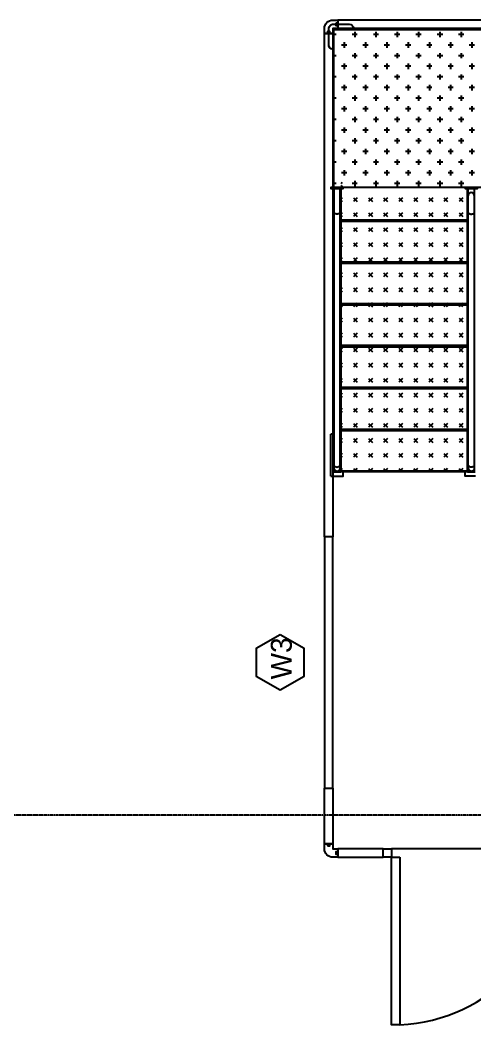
# Model space of a CAD drawing. Header units: millimetres. Extents: x -62354 to 129108, y -71259 to 35407.
# Drawn here: x 10301 to 13012, y -9047 to -3052 of the extents above; entities that cross this region are included whole.
import ezdxf

# ---------------------------------------------------------------- set-up
doc = ezdxf.new("R2010")
doc.units = ezdxf.units.MM
doc.header["$MEASUREMENT"] = 0
doc.linetypes.add('1st FL Layout xrf$0$CENTER2', pattern=[1.125, 0.75, -0.125, 0.125, -0.125])
for name, color, linetype in [('1st FL Layout xrf$0$CR-Doors', 1, 'Continuous'), ('1st FL Layout xrf$0$CR-Mirror  Window', 11, 'Continuous'), ('1st FL Layout xrf$0$CR-Sandwich Panel', 3, 'Continuous')]:
    doc.layers.add(name, color=color, linetype=linetype)
doc.layers.add('1st FL Layout xrf$0$CR-Machine', color=7, linetype='Continuous', transparency=0.5)
doc.layers.add('1st FL Layout xrf$0$G-Grid Line', color=253, linetype='1st FL Layout xrf$0$CENTER2', transparency=0.5)
doc.styles.add('1st FL Layout xrf$0$TEXT', font='cordia2.shx')

# ---------------------------------------------------------------- blocks, each defined once
blk = doc.blocks.new('1st FL Layout xrf$0$M6')
for p, q in [((-9198.0077, 1894.6927), (-9203.5077, 1894.6927)), ((-9203.5077, 1894.6927), (-9203.5077, 1893.7431)), ((-9203.5028, 1894.689), (-9203.5077, 1894.689)), ((-9203.504, 1894.6878), (-9203.504, 1894.6927)), ((-9203.5015, 1894.6878), (-9203.504, 1894.6878)), ((-9203.5015, 1893.7382), (-9203.5015, 1892.0465)), ((-9203.4583, 1892.0465), (-9203.4583, 1893.7382))]:
    blk.add_line(p, q)
blk.add_lwpolyline([(-9203.5077, 1894.568, -0.403975), (-9203.5324, 1894.5976), (-9203.5324, 1894.689, -0.414214), (-9203.504, 1894.7187), (-9203.4114, 1894.7187, -0.323354), (-9203.383, 1894.6927)], format="xyb")
for points in [[(-9203.504, 1894.689), (-9203.5065, 1894.6915), (-9203.5077, 1894.6927)], [(-9203.5065, 1894.6927), (-9203.5065, 1894.6915)], [(-9203.5052, 1894.6903), (-9198.0114, 1894.6903)], [(-9203.5052, 1893.7431), (-9203.5052, 1894.689)], [(-9203.504, 1894.6903), (-9203.5028, 1894.689), (-9203.5028, 1894.6878)], [(-9203.504, 1894.689), (-9203.5015, 1894.6866)], [(-9203.5015, 1894.6866), (-9203.5028, 1894.6878)], [(-9203.5015, 1893.7431), (-9203.5015, 1894.6878)], [(-9203.5015, 1894.6866), (-9198.0139, 1894.6866)], [(-9201.5925, 1893.7431), (-9203.5201, 1893.7431), (-9203.5201, 1893.7382), (-9203.446, 1893.7382), (-9203.446, 1893.7431)], [(-9203.5077, 1893.7382), (-9203.5077, 1892.0502), (-9203.5065, 1892.0489), (-9203.5052, 1892.0477), (-9203.504, 1892.0477), (-9203.5028, 1892.0465), (-9203.4633, 1892.0465)], [(-9203.4645, 1892.0465), (-9203.4645, 1893.7382)], [(-9202.7075, 1893.7382), (-9202.7075, 1892.0465), (-9203.4583, 1892.0465)], [(-9202.7199, 1893.7431), (-9202.7199, 1893.7382), (-9202.6458, 1893.7382), (-9202.6458, 1893.7431)], [(-9202.7014, 1892.0465), (-9202.7014, 1893.7382)], [(-9202.6643, 1892.0712), (-9202.6643, 1893.7382)], [(-9203.4645, 1893.595), (-9203.4657, 1893.5925), (-9203.467, 1893.5913), (-9203.4682, 1893.59), (-9203.4694, 1893.5888), (-9203.4719, 1893.5875), (-9203.4744, 1893.5863), (-9203.4768, 1893.5863), (-9203.4793, 1893.5851), (-9203.4867, 1893.5851), (-9203.4892, 1893.5863), (-9203.4917, 1893.5863), (-9203.4941, 1893.5875), (-9203.4954, 1893.5888), (-9203.4978, 1893.59), (-9203.5003, 1893.5925), (-9203.5015, 1893.595)], [(-9202.7014, 1893.595), (-9202.7001, 1893.5925), (-9202.6976, 1893.59), (-9202.6952, 1893.5888), (-9202.6939, 1893.5875), (-9202.6915, 1893.5863), (-9202.689, 1893.5863), (-9202.6865, 1893.5851), (-9202.6791, 1893.5851), (-9202.6767, 1893.5863), (-9202.6742, 1893.5863), (-9202.6717, 1893.5875), (-9202.6692, 1893.5888), (-9202.6655, 1893.5925), (-9202.6643, 1893.595)], [(-9203.4583, 1893.5505), (-9202.7075, 1893.5505)], [(-9203.4583, 1893.5443), (-9202.7075, 1893.5443)], [(-9203.4583, 1893.5419), (-9202.7075, 1893.5419)], [(-9203.4583, 1893.3011), (-9202.7075, 1893.3011)], [(-9203.4583, 1893.2949), (-9202.7075, 1893.2949)], [(-9203.4583, 1893.2924), (-9202.7075, 1893.2924)], [(-9203.4583, 1893.0516), (-9202.7075, 1893.0516)], [(-9203.4583, 1893.0454), (-9202.7075, 1893.0454)], [(-9203.4583, 1893.043), (-9202.7075, 1893.043)], [(-9203.4583, 1892.8022), (-9202.7075, 1892.8022)], [(-9203.4583, 1892.796), (-9202.7075, 1892.796)], [(-9203.4583, 1892.7935), (-9202.7075, 1892.7935)], [(-9203.4583, 1892.5515), (-9202.7075, 1892.5515)], [(-9203.4583, 1892.5466), (-9202.7075, 1892.5466)], [(-9203.4583, 1892.5441), (-9202.7075, 1892.5441)], [(-9203.5201, 1892.0218), (-9203.5201, 1892.2724)], [(-9203.5077, 1892.2724), (-9203.5201, 1892.2724)], [(-9203.4583, 1892.3021), (-9202.7075, 1892.3021)], [(-9203.4583, 1892.2959), (-9202.7075, 1892.2959)], [(-9203.4583, 1892.2934), (-9202.7075, 1892.2934)], [(-9202.6643, 1892.0649), (-9202.6643, 1892.0876)], [(-9203.5201, 1892.0218), (-9203.446, 1892.0218), (-9203.446, 1892.0465)], [(-9203.4633, 1892.0465), (-9203.462, 1892.0477), (-9203.4608, 1892.0477), (-9203.4595, 1892.0489), (-9203.4583, 1892.0489)], [(-9203.4583, 1892.0526), (-9202.7075, 1892.0526)], [(-9202.6569, 1892.0218), (-9202.7199, 1892.0218), (-9202.7199, 1892.0465)], [(-9202.7013, 1892.0465), (-9202.6643, 1892.0465)], [(-9202.6643, 1892.0465), (-9202.6643, 1892.065)]]:
    blk.add_lwpolyline(points)
at = {"color": 253}
for points in [[(-9203.4879, 1894.6569), (-9203.5015, 1894.6569)], [(-9203.362, 1894.6569), (-9203.3929, 1894.6569)], [(-9203.3768, 1894.673), (-9203.3768, 1894.6409)], [(-9203.2348, 1894.6569), (-9203.2657, 1894.6569)], [(-9203.2509, 1894.673), (-9203.2509, 1894.6409)], [(-9203.1076, 1894.6569), (-9203.1397, 1894.6569)], [(-9203.1237, 1894.673), (-9203.1237, 1894.6409)], [(-9202.9804, 1894.6569), (-9203.0125, 1894.6569)], [(-9202.9965, 1894.673), (-9202.9965, 1894.6409)], [(-9202.8532, 1894.6569), (-9202.8853, 1894.6569)], [(-9202.8693, 1894.673), (-9202.8693, 1894.6409)], [(-9202.7261, 1894.6569), (-9202.7582, 1894.6569)], [(-9202.7421, 1894.673), (-9202.7421, 1894.6409)], [(-9203.425, 1894.5939), (-9203.4571, 1894.5939)], [(-9203.441, 1894.61), (-9203.441, 1894.5779)], [(-9203.2978, 1894.5939), (-9203.3299, 1894.5939)], [(-9203.3138, 1894.61), (-9203.3138, 1894.5779)], [(-9203.1706, 1894.5939), (-9203.2027, 1894.5939)], [(-9203.1866, 1894.61), (-9203.1866, 1894.5779)], [(-9203.0434, 1894.5939), (-9203.0755, 1894.5939)], [(-9203.0595, 1894.61), (-9203.0595, 1894.5779)], [(-9202.9175, 1894.5939), (-9202.9483, 1894.5939)], [(-9202.9323, 1894.61), (-9202.9323, 1894.5779)], [(-9202.7903, 1894.5939), (-9202.8211, 1894.5939)], [(-9202.8063, 1894.61), (-9202.8063, 1894.5779)], [(-9202.6631, 1894.5939), (-9202.6952, 1894.5939)], [(-9202.6791, 1894.61), (-9202.6791, 1894.5779)], [(-9203.4879, 1894.5297), (-9203.5015, 1894.5297)], [(-9203.362, 1894.5297), (-9203.3929, 1894.5297)], [(-9203.3768, 1894.5458), (-9203.3768, 1894.5149)], [(-9203.2348, 1894.5297), (-9203.2657, 1894.5297)], [(-9203.2509, 1894.5458), (-9203.2509, 1894.5149)], [(-9203.1076, 1894.5297), (-9203.1397, 1894.5297)], [(-9203.1237, 1894.5458), (-9203.1237, 1894.5149)], [(-9202.9804, 1894.5297), (-9203.0125, 1894.5297)], [(-9202.9965, 1894.5458), (-9202.9965, 1894.5149)], [(-9202.8532, 1894.5297), (-9202.8853, 1894.5297)], [(-9202.8693, 1894.5458), (-9202.8693, 1894.5149)], [(-9202.7261, 1894.5297), (-9202.7582, 1894.5297)], [(-9202.7421, 1894.5458), (-9202.7421, 1894.5149)], [(-9203.425, 1894.4668), (-9203.4571, 1894.4668)], [(-9203.441, 1894.4828), (-9203.441, 1894.4507)], [(-9203.2978, 1894.4668), (-9203.3299, 1894.4668)], [(-9203.3138, 1894.4828), (-9203.3138, 1894.4507)], [(-9203.1706, 1894.4668), (-9203.2027, 1894.4668)], [(-9203.1866, 1894.4828), (-9203.1866, 1894.4507)], [(-9203.0434, 1894.4668), (-9203.0755, 1894.4668)], [(-9203.0595, 1894.4828), (-9203.0595, 1894.4507)], [(-9202.9175, 1894.4668), (-9202.9483, 1894.4668)], [(-9202.9323, 1894.4828), (-9202.9323, 1894.4507)], [(-9202.7903, 1894.4668), (-9202.8211, 1894.4668)], [(-9202.8063, 1894.4828), (-9202.8063, 1894.4507)], [(-9202.6631, 1894.4668), (-9202.6952, 1894.4668)], [(-9202.6791, 1894.4828), (-9202.6791, 1894.4507)], [(-9203.3768, 1894.4186), (-9203.3768, 1894.3877)], [(-9203.2509, 1894.4186), (-9203.2509, 1894.3877)], [(-9203.1237, 1894.4186), (-9203.1237, 1894.3877)], [(-9202.9965, 1894.4186), (-9202.9965, 1894.3877)], [(-9202.8693, 1894.4186), (-9202.8693, 1894.3877)], [(-9202.7421, 1894.4186), (-9202.7421, 1894.3877)], [(-9203.4879, 1894.4038), (-9203.5015, 1894.4038)], [(-9203.441, 1894.3556), (-9203.441, 1894.3235)], [(-9203.362, 1894.4038), (-9203.3929, 1894.4038)], [(-9203.3138, 1894.3556), (-9203.3138, 1894.3235)], [(-9203.2348, 1894.4038), (-9203.2657, 1894.4038)], [(-9203.1866, 1894.3556), (-9203.1866, 1894.3235)], [(-9203.1076, 1894.4038), (-9203.1397, 1894.4038)], [(-9203.0595, 1894.3556), (-9203.0595, 1894.3235)], [(-9202.9804, 1894.4038), (-9203.0125, 1894.4038)], [(-9202.9323, 1894.3556), (-9202.9323, 1894.3235)], [(-9202.8532, 1894.4038), (-9202.8853, 1894.4038)], [(-9202.8063, 1894.3556), (-9202.8063, 1894.3235)], [(-9202.7261, 1894.4038), (-9202.7582, 1894.4038)], [(-9202.6791, 1894.3556), (-9202.6791, 1894.3235)], [(-9203.425, 1894.3396), (-9203.4571, 1894.3396)], [(-9203.3768, 1894.2926), (-9203.3768, 1894.2605)], [(-9203.2978, 1894.3396), (-9203.3299, 1894.3396)], [(-9203.2509, 1894.2926), (-9203.2509, 1894.2605)], [(-9203.1706, 1894.3396), (-9203.2027, 1894.3396)], [(-9203.1237, 1894.2926), (-9203.1237, 1894.2605)], [(-9203.0434, 1894.3396), (-9203.0755, 1894.3396)], [(-9202.9965, 1894.2926), (-9202.9965, 1894.2605)], [(-9202.9175, 1894.3396), (-9202.9483, 1894.3396)], [(-9202.8693, 1894.2926), (-9202.8693, 1894.2605)], [(-9202.7903, 1894.3396), (-9202.8211, 1894.3396)], [(-9202.7421, 1894.2926), (-9202.7421, 1894.2605)], [(-9202.6631, 1894.3396), (-9202.6952, 1894.3396)], [(-9203.4879, 1894.2766), (-9203.5015, 1894.2766)], [(-9203.441, 1894.2284), (-9203.441, 1894.1963)], [(-9203.362, 1894.2766), (-9203.3929, 1894.2766)], [(-9203.3138, 1894.2284), (-9203.3138, 1894.1963)], [(-9203.2348, 1894.2766), (-9203.2657, 1894.2766)], [(-9203.1866, 1894.2284), (-9203.1866, 1894.1963)], [(-9203.1076, 1894.2766), (-9203.1397, 1894.2766)], [(-9203.0595, 1894.2284), (-9203.0595, 1894.1963)], [(-9202.9804, 1894.2766), (-9203.0125, 1894.2766)], [(-9202.9323, 1894.2284), (-9202.9323, 1894.1963)], [(-9202.8532, 1894.2766), (-9202.8853, 1894.2766)], [(-9202.8063, 1894.2284), (-9202.8063, 1894.1963)], [(-9202.7261, 1894.2766), (-9202.7582, 1894.2766)], [(-9202.6791, 1894.2284), (-9202.6791, 1894.1963)], [(-9203.425, 1894.2124), (-9203.4571, 1894.2124)], [(-9203.2978, 1894.2124), (-9203.3299, 1894.2124)], [(-9203.1706, 1894.2124), (-9203.2027, 1894.2124)], [(-9203.0434, 1894.2124), (-9203.0755, 1894.2124)], [(-9202.9175, 1894.2124), (-9202.9483, 1894.2124)], [(-9202.7903, 1894.2124), (-9202.8211, 1894.2124)], [(-9202.6631, 1894.2124), (-9202.6952, 1894.2124)], [(-9203.4879, 1894.1494), (-9203.5015, 1894.1494)], [(-9203.362, 1894.1494), (-9203.3929, 1894.1494)], [(-9203.3768, 1894.1655), (-9203.3768, 1894.1333)], [(-9203.2348, 1894.1494), (-9203.2657, 1894.1494)], [(-9203.2509, 1894.1655), (-9203.2509, 1894.1333)], [(-9203.1076, 1894.1494), (-9203.1397, 1894.1494)], [(-9203.1237, 1894.1655), (-9203.1237, 1894.1333)], [(-9202.9804, 1894.1494), (-9203.0125, 1894.1494)], [(-9202.9965, 1894.1655), (-9202.9965, 1894.1333)], [(-9202.8532, 1894.1494), (-9202.8853, 1894.1494)], [(-9202.8693, 1894.1655), (-9202.8693, 1894.1333)], [(-9202.7261, 1894.1494), (-9202.7582, 1894.1494)], [(-9202.7421, 1894.1655), (-9202.7421, 1894.1333)], [(-9203.425, 1894.0852), (-9203.4571, 1894.0852)], [(-9203.441, 1894.1012), (-9203.441, 1894.0704)], [(-9203.2978, 1894.0852), (-9203.3299, 1894.0852)], [(-9203.3138, 1894.1012), (-9203.3138, 1894.0704)], [(-9203.1706, 1894.0852), (-9203.2027, 1894.0852)], [(-9203.1866, 1894.1012), (-9203.1866, 1894.0704)], [(-9203.0434, 1894.0852), (-9203.0755, 1894.0852)], [(-9203.0595, 1894.1012), (-9203.0595, 1894.0704)], [(-9202.9175, 1894.0852), (-9202.9483, 1894.0852)], [(-9202.9323, 1894.1012), (-9202.9323, 1894.0704)], [(-9202.7903, 1894.0852), (-9202.8211, 1894.0852)], [(-9202.8063, 1894.1012), (-9202.8063, 1894.0704)], [(-9202.6631, 1894.0852), (-9202.6952, 1894.0852)], [(-9202.6791, 1894.1012), (-9202.6791, 1894.0704)], [(-9203.4879, 1894.0222), (-9203.5015, 1894.0222)], [(-9203.362, 1894.0222), (-9203.3929, 1894.0222)], [(-9203.3768, 1894.0383), (-9203.3768, 1894.0062)], [(-9203.2348, 1894.0222), (-9203.2657, 1894.0222)], [(-9203.2509, 1894.0383), (-9203.2509, 1894.0062)], [(-9203.1076, 1894.0222), (-9203.1397, 1894.0222)], [(-9203.1237, 1894.0383), (-9203.1237, 1894.0062)], [(-9202.9804, 1894.0222), (-9203.0125, 1894.0222)], [(-9202.9965, 1894.0383), (-9202.9965, 1894.0062)], [(-9202.8532, 1894.0222), (-9202.8853, 1894.0222)], [(-9202.8693, 1894.0383), (-9202.8693, 1894.0062)], [(-9202.7261, 1894.0222), (-9202.7582, 1894.0222)], [(-9202.7421, 1894.0383), (-9202.7421, 1894.0062)], [(-9203.425, 1893.9592), (-9203.4571, 1893.9592)], [(-9203.441, 1893.9741), (-9203.441, 1893.9432)], [(-9203.2978, 1893.9592), (-9203.3299, 1893.9592)], [(-9203.3138, 1893.9741), (-9203.3138, 1893.9432)], [(-9203.1706, 1893.9592), (-9203.2027, 1893.9592)], [(-9203.1866, 1893.9741), (-9203.1866, 1893.9432)], [(-9203.0434, 1893.9592), (-9203.0755, 1893.9592)], [(-9203.0595, 1893.9741), (-9203.0595, 1893.9432)], [(-9202.9175, 1893.9592), (-9202.9483, 1893.9592)], [(-9202.9323, 1893.9741), (-9202.9323, 1893.9432)], [(-9202.7903, 1893.9592), (-9202.8211, 1893.9592)], [(-9202.8063, 1893.9741), (-9202.8063, 1893.9432)], [(-9202.6631, 1893.9592), (-9202.6952, 1893.9592)], [(-9202.6791, 1893.9741), (-9202.6791, 1893.9432)], [(-9203.4879, 1893.895), (-9203.5015, 1893.895)], [(-9203.362, 1893.895), (-9203.3929, 1893.895)], [(-9203.3768, 1893.9111), (-9203.3768, 1893.879)], [(-9203.2348, 1893.895), (-9203.2657, 1893.895)], [(-9203.2509, 1893.9111), (-9203.2509, 1893.879)], [(-9203.1076, 1893.895), (-9203.1397, 1893.895)], [(-9203.1237, 1893.9111), (-9203.1237, 1893.879)], [(-9202.9804, 1893.895), (-9203.0125, 1893.895)], [(-9202.9965, 1893.9111), (-9202.9965, 1893.879)], [(-9202.8532, 1893.895), (-9202.8853, 1893.895)], [(-9202.8693, 1893.9111), (-9202.8693, 1893.879)], [(-9202.7261, 1893.895), (-9202.7582, 1893.895)], [(-9202.7421, 1893.9111), (-9202.7421, 1893.879)], [(-9203.425, 1893.832), (-9203.4571, 1893.832)], [(-9203.441, 1893.8481), (-9203.441, 1893.816)], [(-9203.2978, 1893.832), (-9203.3299, 1893.832)], [(-9203.3138, 1893.8481), (-9203.3138, 1893.816)], [(-9203.1706, 1893.832), (-9203.2027, 1893.832)], [(-9203.1866, 1893.8481), (-9203.1866, 1893.816)], [(-9203.0434, 1893.832), (-9203.0755, 1893.832)], [(-9203.0595, 1893.8481), (-9203.0595, 1893.816)], [(-9202.9175, 1893.832), (-9202.9483, 1893.832)], [(-9202.9323, 1893.8481), (-9202.9323, 1893.816)], [(-9202.7903, 1893.832), (-9202.8211, 1893.832)], [(-9202.8063, 1893.8481), (-9202.8063, 1893.816)], [(-9202.6631, 1893.832), (-9202.6952, 1893.832)], [(-9202.6791, 1893.8481), (-9202.6791, 1893.816)], [(-9203.4879, 1893.7678), (-9203.5015, 1893.7678)], [(-9203.4521, 1893.7728), (-9203.4583, 1893.7666)], [(-9203.4583, 1893.7567), (-9203.4521, 1893.7505)], [(-9203.362, 1893.7678), (-9203.3929, 1893.7678)], [(-9203.3768, 1893.7839), (-9203.3768, 1893.7518)], [(-9203.2348, 1893.7678), (-9203.2657, 1893.7678)], [(-9203.2509, 1893.7839), (-9203.2509, 1893.7518)], [(-9203.1076, 1893.7678), (-9203.1397, 1893.7678)], [(-9203.1237, 1893.7839), (-9203.1237, 1893.7518)], [(-9202.9804, 1893.7678), (-9203.0125, 1893.7678)], [(-9202.9965, 1893.7839), (-9202.9965, 1893.7518)], [(-9202.8532, 1893.7678), (-9202.8853, 1893.7678)], [(-9202.8693, 1893.7839), (-9202.8693, 1893.7518)], [(-9202.7261, 1893.7678), (-9202.7582, 1893.7678)], [(-9202.7421, 1893.7839), (-9202.7421, 1893.7518)], [(-9203.4521, 1893.6826), (-9203.4583, 1893.6765)], [(-9203.4583, 1893.6666), (-9203.4521, 1893.6604)], [(-9203.362, 1893.6826), (-9203.3842, 1893.6604)], [(-9203.3842, 1893.6826), (-9203.362, 1893.6604)], [(-9203.2719, 1893.6826), (-9203.2953, 1893.6604)], [(-9203.2953, 1893.6826), (-9203.2719, 1893.6604)], [(-9203.1829, 1893.6826), (-9203.2052, 1893.6604)], [(-9203.2052, 1893.6826), (-9203.1829, 1893.6604)], [(-9203.0928, 1893.6826), (-9203.115, 1893.6604)], [(-9203.115, 1893.6826), (-9203.0928, 1893.6604)], [(-9203.0027, 1893.6826), (-9203.0249, 1893.6604)], [(-9203.0249, 1893.6826), (-9203.0027, 1893.6604)], [(-9202.9125, 1893.6826), (-9202.936, 1893.6604)], [(-9202.936, 1893.6826), (-9202.9125, 1893.6604)], [(-9202.8236, 1893.6826), (-9202.8458, 1893.6604)], [(-9202.8458, 1893.6826), (-9202.8236, 1893.6604)], [(-9202.7335, 1893.6826), (-9202.7557, 1893.6604)], [(-9202.7557, 1893.6826), (-9202.7335, 1893.6604)], [(-9203.4521, 1893.5925), (-9203.4583, 1893.5875)], [(-9203.4583, 1893.5764), (-9203.4521, 1893.5703)], [(-9203.362, 1893.5925), (-9203.3842, 1893.5703)], [(-9203.3842, 1893.5925), (-9203.362, 1893.5703)], [(-9203.2719, 1893.5925), (-9203.2953, 1893.5703)], [(-9203.2953, 1893.5925), (-9203.2719, 1893.5703)], [(-9203.1829, 1893.5925), (-9203.2052, 1893.5703)], [(-9203.2052, 1893.5925), (-9203.1829, 1893.5703)], [(-9203.0928, 1893.5925), (-9203.115, 1893.5703)], [(-9203.115, 1893.5925), (-9203.0928, 1893.5703)], [(-9203.0027, 1893.5925), (-9203.0249, 1893.5703)], [(-9203.0249, 1893.5925), (-9203.0027, 1893.5703)], [(-9202.9125, 1893.5925), (-9202.936, 1893.5703)], [(-9202.936, 1893.5925), (-9202.9125, 1893.5703)], [(-9202.8236, 1893.5925), (-9202.8458, 1893.5703)], [(-9202.8458, 1893.5925), (-9202.8236, 1893.5703)], [(-9202.7335, 1893.5925), (-9202.7557, 1893.5703)], [(-9202.7557, 1893.5925), (-9202.7335, 1893.5703)], [(-9203.4521, 1893.5036), (-9203.4583, 1893.4974)], [(-9203.4583, 1893.4863), (-9203.4521, 1893.4813)], [(-9203.362, 1893.5036), (-9203.3842, 1893.4813)], [(-9203.3842, 1893.5036), (-9203.362, 1893.4813)], [(-9203.2719, 1893.5036), (-9203.2953, 1893.4813)], [(-9203.2953, 1893.5036), (-9203.2719, 1893.4813)], [(-9203.1829, 1893.5036), (-9203.2052, 1893.4813)], [(-9203.2052, 1893.5036), (-9203.1829, 1893.4813)], [(-9203.0928, 1893.5036), (-9203.115, 1893.4813)], [(-9203.115, 1893.5036), (-9203.0928, 1893.4813)], [(-9203.0027, 1893.5036), (-9203.0249, 1893.4813)], [(-9203.0249, 1893.5036), (-9203.0027, 1893.4813)], [(-9202.9125, 1893.5036), (-9202.936, 1893.4813)], [(-9202.936, 1893.5036), (-9202.9125, 1893.4813)], [(-9202.8236, 1893.5036), (-9202.8458, 1893.4813)], [(-9202.8458, 1893.5036), (-9202.8236, 1893.4813)], [(-9202.7335, 1893.5036), (-9202.7557, 1893.4813)], [(-9202.7557, 1893.5036), (-9202.7335, 1893.4813)], [(-9203.4521, 1893.4134), (-9203.4583, 1893.4073)], [(-9203.4583, 1893.3974), (-9203.4521, 1893.3912)], [(-9203.362, 1893.4134), (-9203.3842, 1893.3912)], [(-9203.3842, 1893.4134), (-9203.362, 1893.3912)], [(-9203.2719, 1893.4134), (-9203.2953, 1893.3912)], [(-9203.2953, 1893.4134), (-9203.2719, 1893.3912)], [(-9203.1829, 1893.4134), (-9203.2052, 1893.3912)], [(-9203.2052, 1893.4134), (-9203.1829, 1893.3912)], [(-9203.0928, 1893.4134), (-9203.115, 1893.3912)], [(-9203.115, 1893.4134), (-9203.0928, 1893.3912)], [(-9203.0027, 1893.4134), (-9203.0249, 1893.3912)], [(-9203.0249, 1893.4134), (-9203.0027, 1893.3912)], [(-9202.9125, 1893.4134), (-9202.936, 1893.3912)], [(-9202.936, 1893.4134), (-9202.9125, 1893.3912)], [(-9202.8236, 1893.4134), (-9202.8458, 1893.3912)], [(-9202.8458, 1893.4134), (-9202.8236, 1893.3912)], [(-9202.7335, 1893.4134), (-9202.7557, 1893.3912)], [(-9202.7557, 1893.4134), (-9202.7335, 1893.3912)], [(-9203.4521, 1893.3233), (-9203.4583, 1893.3171)], [(-9203.4583, 1893.3072), (-9203.4521, 1893.3011)], [(-9203.362, 1893.3233), (-9203.3842, 1893.3011)], [(-9203.3842, 1893.3233), (-9203.362, 1893.3011)], [(-9203.2719, 1893.3233), (-9203.2953, 1893.3011)], [(-9203.2953, 1893.3233), (-9203.2719, 1893.3011)], [(-9203.1829, 1893.3233), (-9203.2052, 1893.3011)], [(-9203.2052, 1893.3233), (-9203.1829, 1893.3011)], [(-9203.0928, 1893.3233), (-9203.115, 1893.3011)], [(-9203.115, 1893.3233), (-9203.0928, 1893.3011)], [(-9203.0027, 1893.3233), (-9203.0249, 1893.3011)], [(-9203.0249, 1893.3233), (-9203.0027, 1893.3011)], [(-9202.9125, 1893.3233), (-9202.936, 1893.3011)], [(-9202.936, 1893.3233), (-9202.9125, 1893.3011)], [(-9202.8236, 1893.3233), (-9202.8458, 1893.3011)], [(-9202.8458, 1893.3233), (-9202.8236, 1893.3011)], [(-9202.7335, 1893.3233), (-9202.7557, 1893.3011)], [(-9202.7557, 1893.3233), (-9202.7335, 1893.3011)], [(-9203.4521, 1893.2344), (-9203.4583, 1893.2282)], [(-9203.4583, 1893.2171), (-9203.4521, 1893.2109)], [(-9203.362, 1893.2344), (-9203.3842, 1893.2109)], [(-9203.3842, 1893.2344), (-9203.362, 1893.2109)], [(-9203.2719, 1893.2344), (-9203.2953, 1893.2109)], [(-9203.2953, 1893.2344), (-9203.2719, 1893.2109)], [(-9203.1829, 1893.2344), (-9203.2052, 1893.2109)], [(-9203.2052, 1893.2344), (-9203.1829, 1893.2109)], [(-9203.0928, 1893.2344), (-9203.115, 1893.2109)], [(-9203.115, 1893.2344), (-9203.0928, 1893.2109)], [(-9203.0027, 1893.2344), (-9203.0249, 1893.2109)], [(-9203.0249, 1893.2344), (-9203.0027, 1893.2109)], [(-9202.9125, 1893.2344), (-9202.936, 1893.2109)], [(-9202.936, 1893.2344), (-9202.9125, 1893.2109)], [(-9202.8236, 1893.2344), (-9202.8458, 1893.2109)], [(-9202.8458, 1893.2344), (-9202.8236, 1893.2109)], [(-9202.7335, 1893.2344), (-9202.7557, 1893.2109)], [(-9202.7557, 1893.2344), (-9202.7335, 1893.2109)], [(-9203.4521, 1893.1442), (-9203.4583, 1893.1381)], [(-9203.4583, 1893.1269), (-9203.4521, 1893.122)], [(-9203.362, 1893.1442), (-9203.3842, 1893.122)], [(-9203.3842, 1893.1442), (-9203.362, 1893.122)], [(-9203.2719, 1893.1442), (-9203.2953, 1893.122)], [(-9203.2953, 1893.1442), (-9203.2719, 1893.122)], [(-9203.1829, 1893.1442), (-9203.2052, 1893.122)], [(-9203.2052, 1893.1442), (-9203.1829, 1893.122)], [(-9203.0928, 1893.1442), (-9203.115, 1893.122)], [(-9203.115, 1893.1442), (-9203.0928, 1893.122)], [(-9203.0027, 1893.1442), (-9203.0249, 1893.122)], [(-9203.0249, 1893.1442), (-9203.0027, 1893.122)], [(-9202.9125, 1893.1442), (-9202.936, 1893.122)], [(-9202.936, 1893.1442), (-9202.9125, 1893.122)], [(-9202.8236, 1893.1442), (-9202.8458, 1893.122)], [(-9202.8458, 1893.1442), (-9202.8236, 1893.122)], [(-9202.7335, 1893.1442), (-9202.7557, 1893.122)], [(-9202.7557, 1893.1442), (-9202.7335, 1893.122)], [(-9203.4583, 1893.038), (-9203.4521, 1893.0319)], [(-9203.4521, 1893.0541), (-9203.4546, 1893.0516)], [(-9203.3842, 1893.0541), (-9203.3818, 1893.0516)], [(-9203.362, 1893.0319), (-9203.3731, 1893.043), (-9203.3842, 1893.0319)], [(-9203.362, 1893.0541), (-9203.3645, 1893.0516)], [(-9203.2953, 1893.0541), (-9203.2916, 1893.0516)], [(-9203.2842, 1893.043), (-9203.2953, 1893.0319)], [(-9203.283, 1893.043), (-9203.2719, 1893.0319)], [(-9203.2719, 1893.0541), (-9203.2756, 1893.0516)], [(-9203.2052, 1893.0541), (-9203.2027, 1893.0516)], [(-9203.1829, 1893.0319), (-9203.1941, 1893.043), (-9203.2052, 1893.0319)], [(-9203.1829, 1893.0541), (-9203.1854, 1893.0516)], [(-9203.115, 1893.0541), (-9203.1126, 1893.0516)], [(-9203.0928, 1893.0319), (-9203.1039, 1893.043), (-9203.115, 1893.0319)], [(-9203.0928, 1893.0541), (-9203.0953, 1893.0516)], [(-9203.0249, 1893.0541), (-9203.0224, 1893.0516)], [(-9203.0027, 1893.0319), (-9203.0138, 1893.043), (-9203.0249, 1893.0319)], [(-9203.0027, 1893.0541), (-9203.0051, 1893.0516)], [(-9202.936, 1893.0541), (-9202.9323, 1893.0516)], [(-9202.9249, 1893.043), (-9202.936, 1893.0319)], [(-9202.9236, 1893.043), (-9202.9125, 1893.0319)], [(-9202.9125, 1893.0541), (-9202.9162, 1893.0516)], [(-9202.8458, 1893.0541), (-9202.8434, 1893.0516)], [(-9202.8236, 1893.0319), (-9202.8347, 1893.043), (-9202.8458, 1893.0319)], [(-9202.8236, 1893.0541), (-9202.8261, 1893.0516)], [(-9202.7557, 1893.0541), (-9202.7532, 1893.0516)], [(-9202.7335, 1893.0319), (-9202.7446, 1893.043), (-9202.7557, 1893.0319)], [(-9202.7335, 1893.0541), (-9202.7359, 1893.0516)], [(-9203.4521, 1892.9639), (-9203.4583, 1892.959)], [(-9203.4583, 1892.9479), (-9203.4521, 1892.9417)], [(-9203.362, 1892.9639), (-9203.3842, 1892.9417)], [(-9203.3842, 1892.9639), (-9203.362, 1892.9417)], [(-9203.2719, 1892.9639), (-9203.2953, 1892.9417)], [(-9203.2953, 1892.9639), (-9203.2719, 1892.9417)], [(-9203.1829, 1892.9639), (-9203.2052, 1892.9417)], [(-9203.2052, 1892.9639), (-9203.1829, 1892.9417)], [(-9203.0928, 1892.9639), (-9203.115, 1892.9417)], [(-9203.115, 1892.9639), (-9203.0928, 1892.9417)], [(-9203.0027, 1892.9639), (-9203.0249, 1892.9417)], [(-9203.0249, 1892.9639), (-9203.0027, 1892.9417)], [(-9202.9125, 1892.9639), (-9202.936, 1892.9417)], [(-9202.936, 1892.9639), (-9202.9125, 1892.9417)], [(-9202.8236, 1892.9639), (-9202.8458, 1892.9417)], [(-9202.8458, 1892.9639), (-9202.8236, 1892.9417)], [(-9202.7335, 1892.9639), (-9202.7557, 1892.9417)], [(-9202.7557, 1892.9639), (-9202.7335, 1892.9417)], [(-9203.4521, 1892.875), (-9203.4583, 1892.8689)], [(-9203.4583, 1892.8578), (-9203.4521, 1892.8516)], [(-9203.362, 1892.875), (-9203.3842, 1892.8516)], [(-9203.3842, 1892.875), (-9203.362, 1892.8516)], [(-9203.2719, 1892.875), (-9203.2953, 1892.8516)], [(-9203.2953, 1892.875), (-9203.2719, 1892.8516)], [(-9203.1829, 1892.875), (-9203.2052, 1892.8516)], [(-9203.2052, 1892.875), (-9203.1829, 1892.8516)], [(-9203.0928, 1892.875), (-9203.115, 1892.8516)], [(-9203.115, 1892.875), (-9203.0928, 1892.8516)], [(-9203.0027, 1892.875), (-9203.0249, 1892.8516)], [(-9203.0249, 1892.875), (-9203.0027, 1892.8516)], [(-9202.9125, 1892.875), (-9202.936, 1892.8516)], [(-9202.936, 1892.875), (-9202.9125, 1892.8516)], [(-9202.8236, 1892.875), (-9202.8458, 1892.8516)], [(-9202.8458, 1892.875), (-9202.8236, 1892.8516)], [(-9202.7335, 1892.875), (-9202.7557, 1892.8516)], [(-9202.7557, 1892.875), (-9202.7335, 1892.8516)], [(-9203.4521, 1892.7849), (-9203.4583, 1892.7787)], [(-9203.4583, 1892.7676), (-9203.4521, 1892.7627)], [(-9203.362, 1892.7849), (-9203.3842, 1892.7627)], [(-9203.3842, 1892.7849), (-9203.362, 1892.7627)], [(-9203.2719, 1892.7849), (-9203.2953, 1892.7627)], [(-9203.2953, 1892.7849), (-9203.2719, 1892.7627)], [(-9203.1829, 1892.7849), (-9203.2052, 1892.7627)], [(-9203.2052, 1892.7849), (-9203.1829, 1892.7627)], [(-9203.0928, 1892.7849), (-9203.115, 1892.7627)], [(-9203.115, 1892.7849), (-9203.0928, 1892.7627)], [(-9203.0027, 1892.7849), (-9203.0249, 1892.7627)], [(-9203.0249, 1892.7849), (-9203.0027, 1892.7627)], [(-9202.9125, 1892.7849), (-9202.936, 1892.7627)], [(-9202.936, 1892.7849), (-9202.9125, 1892.7627)], [(-9202.8236, 1892.7849), (-9202.8458, 1892.7627)], [(-9202.8458, 1892.7849), (-9202.8236, 1892.7627)], [(-9202.7335, 1892.7849), (-9202.7557, 1892.7627)], [(-9202.7557, 1892.7849), (-9202.7335, 1892.7627)], [(-9203.4521, 1892.6948), (-9203.4583, 1892.6886)], [(-9203.4583, 1892.6787), (-9203.4521, 1892.6725)], [(-9203.362, 1892.6948), (-9203.3842, 1892.6725)], [(-9203.3842, 1892.6948), (-9203.362, 1892.6725)], [(-9203.2719, 1892.6948), (-9203.2953, 1892.6725)], [(-9203.2953, 1892.6948), (-9203.2719, 1892.6725)], [(-9203.1829, 1892.6948), (-9203.2052, 1892.6725)], [(-9203.2052, 1892.6948), (-9203.1829, 1892.6725)], [(-9203.0928, 1892.6948), (-9203.115, 1892.6725)], [(-9203.115, 1892.6948), (-9203.0928, 1892.6725)], [(-9203.0027, 1892.6948), (-9203.0249, 1892.6725)], [(-9203.0249, 1892.6948), (-9203.0027, 1892.6725)], [(-9202.9125, 1892.6948), (-9202.936, 1892.6725)], [(-9202.936, 1892.6948), (-9202.9125, 1892.6725)], [(-9202.8236, 1892.6948), (-9202.8458, 1892.6725)], [(-9202.8458, 1892.6948), (-9202.8236, 1892.6725)], [(-9202.7335, 1892.6948), (-9202.7557, 1892.6725)], [(-9202.7557, 1892.6948), (-9202.7335, 1892.6725)], [(-9203.4521, 1892.6046), (-9203.4583, 1892.5997)], [(-9203.4583, 1892.5886), (-9203.4521, 1892.5824)], [(-9203.362, 1892.6046), (-9203.3842, 1892.5824)], [(-9203.3842, 1892.6046), (-9203.362, 1892.5824)], [(-9203.2719, 1892.6046), (-9203.2953, 1892.5824)], [(-9203.2953, 1892.6046), (-9203.2719, 1892.5824)], [(-9203.1829, 1892.6046), (-9203.2052, 1892.5824)], [(-9203.2052, 1892.6046), (-9203.1829, 1892.5824)], [(-9203.0928, 1892.6046), (-9203.115, 1892.5824)], [(-9203.115, 1892.6046), (-9203.0928, 1892.5824)], [(-9203.0027, 1892.6046), (-9203.0249, 1892.5824)], [(-9203.0249, 1892.6046), (-9203.0027, 1892.5824)], [(-9202.9125, 1892.6046), (-9202.936, 1892.5824)], [(-9202.936, 1892.6046), (-9202.9125, 1892.5824)], [(-9202.8236, 1892.6046), (-9202.8458, 1892.5824)], [(-9202.8458, 1892.6046), (-9202.8236, 1892.5824)], [(-9202.7335, 1892.6046), (-9202.7557, 1892.5824)], [(-9202.7557, 1892.6046), (-9202.7335, 1892.5824)], [(-9203.4521, 1892.5157), (-9203.4583, 1892.5095)], [(-9203.4583, 1892.4984), (-9203.4521, 1892.4922)], [(-9203.362, 1892.5157), (-9203.3842, 1892.4922)], [(-9203.3842, 1892.5157), (-9203.362, 1892.4922)], [(-9203.2719, 1892.5157), (-9203.2953, 1892.4922)], [(-9203.2953, 1892.5157), (-9203.2719, 1892.4922)], [(-9203.1829, 1892.5157), (-9203.2052, 1892.4922)], [(-9203.2052, 1892.5157), (-9203.1829, 1892.4922)], [(-9203.0928, 1892.5157), (-9203.115, 1892.4922)], [(-9203.115, 1892.5157), (-9203.0928, 1892.4922)], [(-9203.0027, 1892.5157), (-9203.0249, 1892.4922)], [(-9203.0249, 1892.5157), (-9203.0027, 1892.4922)], [(-9202.9125, 1892.5157), (-9202.936, 1892.4922)], [(-9202.936, 1892.5157), (-9202.9125, 1892.4922)], [(-9202.8236, 1892.5157), (-9202.8458, 1892.4922)], [(-9202.8458, 1892.5157), (-9202.8236, 1892.4922)], [(-9202.7335, 1892.5157), (-9202.7557, 1892.4922)], [(-9202.7557, 1892.5157), (-9202.7335, 1892.4922)], [(-9203.4521, 1892.4256), (-9203.4583, 1892.4194)], [(-9203.4583, 1892.4095), (-9203.4521, 1892.4033)], [(-9203.362, 1892.4256), (-9203.3842, 1892.4033)], [(-9203.3842, 1892.4256), (-9203.362, 1892.4033)], [(-9203.2719, 1892.4256), (-9203.2953, 1892.4033)], [(-9203.2953, 1892.4256), (-9203.2719, 1892.4033)], [(-9203.1829, 1892.4256), (-9203.2052, 1892.4033)], [(-9203.2052, 1892.4256), (-9203.1829, 1892.4033)], [(-9203.0928, 1892.4256), (-9203.115, 1892.4033)], [(-9203.115, 1892.4256), (-9203.0928, 1892.4033)], [(-9203.0027, 1892.4256), (-9203.0249, 1892.4033)], [(-9203.0249, 1892.4256), (-9203.0027, 1892.4033)], [(-9202.9125, 1892.4256), (-9202.936, 1892.4033)], [(-9202.936, 1892.4256), (-9202.9125, 1892.4033)], [(-9202.8236, 1892.4256), (-9202.8458, 1892.4033)], [(-9202.8458, 1892.4256), (-9202.8236, 1892.4033)], [(-9202.7335, 1892.4256), (-9202.7557, 1892.4033)], [(-9202.7557, 1892.4256), (-9202.7335, 1892.4033)], [(-9203.4521, 1892.3354), (-9203.4583, 1892.3292)], [(-9203.4583, 1892.3194), (-9203.4521, 1892.3132)], [(-9203.362, 1892.3354), (-9203.3842, 1892.3132)], [(-9203.3842, 1892.3354), (-9203.362, 1892.3132)], [(-9203.2719, 1892.3354), (-9203.2953, 1892.3132)], [(-9203.2953, 1892.3354), (-9203.2719, 1892.3132)], [(-9203.1829, 1892.3354), (-9203.2052, 1892.3132)], [(-9203.2052, 1892.3354), (-9203.1829, 1892.3132)], [(-9203.0928, 1892.3354), (-9203.115, 1892.3132)], [(-9203.115, 1892.3354), (-9203.0928, 1892.3132)], [(-9203.0027, 1892.3354), (-9203.0249, 1892.3132)], [(-9203.0249, 1892.3354), (-9203.0027, 1892.3132)], [(-9202.9125, 1892.3354), (-9202.936, 1892.3132)], [(-9202.936, 1892.3354), (-9202.9125, 1892.3132)], [(-9202.8236, 1892.3354), (-9202.8458, 1892.3132)], [(-9202.8458, 1892.3354), (-9202.8236, 1892.3132)], [(-9202.7335, 1892.3354), (-9202.7557, 1892.3132)], [(-9202.7557, 1892.3354), (-9202.7335, 1892.3132)], [(-9203.4521, 1892.2453), (-9203.4583, 1892.2403)], [(-9203.4583, 1892.2292), (-9203.4521, 1892.223)], [(-9203.362, 1892.2453), (-9203.3842, 1892.223)], [(-9203.3842, 1892.2453), (-9203.362, 1892.223)], [(-9203.2719, 1892.2453), (-9203.2953, 1892.223)], [(-9203.2953, 1892.2453), (-9203.2719, 1892.223)], [(-9203.1829, 1892.2453), (-9203.2052, 1892.223)], [(-9203.2052, 1892.2453), (-9203.1829, 1892.223)], [(-9203.0928, 1892.2453), (-9203.115, 1892.223)], [(-9203.115, 1892.2453), (-9203.0928, 1892.223)], [(-9203.0027, 1892.2453), (-9203.0249, 1892.223)], [(-9203.0249, 1892.2453), (-9203.0027, 1892.223)], [(-9202.9125, 1892.2453), (-9202.936, 1892.223)], [(-9202.936, 1892.2453), (-9202.9125, 1892.223)], [(-9202.8236, 1892.2453), (-9202.8458, 1892.223)], [(-9202.8458, 1892.2453), (-9202.8236, 1892.223)], [(-9202.7335, 1892.2453), (-9202.7557, 1892.223)], [(-9202.7557, 1892.2453), (-9202.7335, 1892.223)], [(-9203.4521, 1892.1564), (-9203.4583, 1892.1502)], [(-9203.4583, 1892.1391), (-9203.4521, 1892.1341)], [(-9203.362, 1892.1564), (-9203.3842, 1892.1341)], [(-9203.3842, 1892.1564), (-9203.362, 1892.1341)], [(-9203.2719, 1892.1564), (-9203.2953, 1892.1341)], [(-9203.2953, 1892.1564), (-9203.2719, 1892.1341)], [(-9203.1829, 1892.1564), (-9203.2052, 1892.1341)], [(-9203.2052, 1892.1564), (-9203.1829, 1892.1341)], [(-9203.0928, 1892.1564), (-9203.115, 1892.1341)], [(-9203.115, 1892.1564), (-9203.0928, 1892.1341)], [(-9203.0027, 1892.1564), (-9203.0249, 1892.1341)], [(-9203.0249, 1892.1564), (-9203.0027, 1892.1341)], [(-9202.9125, 1892.1564), (-9202.936, 1892.1341)], [(-9202.936, 1892.1564), (-9202.9125, 1892.1341)], [(-9202.8236, 1892.1564), (-9202.8458, 1892.1341)], [(-9202.8458, 1892.1564), (-9202.8236, 1892.1341)], [(-9202.7335, 1892.1564), (-9202.7557, 1892.1341)], [(-9202.7557, 1892.1564), (-9202.7335, 1892.1341)], [(-9203.4521, 1892.0662), (-9203.4583, 1892.06)], [(-9203.3842, 1892.0662), (-9203.3706, 1892.0526)], [(-9203.362, 1892.0662), (-9203.3756, 1892.0526)], [(-9203.2953, 1892.0662), (-9203.2817, 1892.0526)], [(-9203.2719, 1892.0662), (-9203.2854, 1892.0526)], [(-9203.2052, 1892.0662), (-9203.1916, 1892.0526)], [(-9203.1829, 1892.0662), (-9203.1965, 1892.0526)], [(-9203.115, 1892.0662), (-9203.1014, 1892.0526)], [(-9203.0928, 1892.0662), (-9203.1064, 1892.0526)], [(-9203.0249, 1892.0662), (-9203.0125, 1892.0526)], [(-9203.0027, 1892.0662), (-9203.0162, 1892.0526)], [(-9202.936, 1892.0662), (-9202.9224, 1892.0526)], [(-9202.9125, 1892.0662), (-9202.9261, 1892.0526)], [(-9202.8458, 1892.0662), (-9202.8322, 1892.0526)], [(-9202.8236, 1892.0662), (-9202.8372, 1892.0526)], [(-9202.7557, 1892.0662), (-9202.7421, 1892.0526)], [(-9202.7335, 1892.0662), (-9202.747, 1892.0526)]]:
    blk.add_lwpolyline(points, dxfattribs=at)
for centre, radius, start, end in [((-9202.6828, 1893.695), 0.0185, 359.87268, 180.12732), ((-9203.4834, 1892.0972), 0.0213, 211.65403, 332.16427), ((-9202.6824, 1892.0991), 0.0231, 214.71659, 321.46511), ((-9203.4829, 1892.0702), 0.0188, 188.51666, 347.66504), ((-9202.7007, 1892.0546), 0.00816, 212.95522, 265.48724), ((-9202.6825, 1892.0712), 0.0192, 191.3173, 341.05456), ((-9202.6646, 1892.0531), 0.00667, 272.07612, 321.1061)]:
    blk.add_arc(centre, radius, start, end)
blk = doc.blocks.new('*U312')
blk.add_lwpolyline([(-36626.2, 12752.3), (-36356.2, 12752.3), (-36356.2, 12802.3), (-36626.2, 12802.3)], close=True)
blk = doc.blocks.new('*U314')
blk.add_lwpolyline([(-46426.2, 12752.3), (-40606.3, 12752.3), (-40606.3, 12802.3), (-46426.2, 12802.3)], close=True)
blk = doc.blocks.new('*U315')
blk.add_lwpolyline([(-38331.6, 12752.3), (-35328.6, 12752.3), (-35328.6, 12802.3), (-38331.6, 12802.3)], close=True)
blk = doc.blocks.new('1st FL Layout xrf$0$Cleanroom Door D3')
at = {"color": 2}
for points in [[(50, 1051.3), (0, 1051.3), (0, 1001.3), (50, 1001.3)], [(50, 951.2), (1050.9, 951.2), (1050.9, 1001.3), (50, 1001.3)], [(50, -948.6), (1050.9, -948.6), (1050.9, -998.7), (50, -998.7)], [(50, -1048.7), (0, -1048.7), (0, -998.7), (50, -998.7)]]:
    blk.add_lwpolyline(points, close=True, dxfattribs=at)
at = {"color": 253}
blk.add_lwpolyline([(0, 1001.3), (0, -998.7)], dxfattribs=at)
at = {"color": 253, "ltscale": 0.015}
for centre, start, end in [((51.6, 1002), 269.91036, 357.09466), ((51.6, -999.3), 2.90534, 90.08964)]:
    blk.add_arc(centre, 1000.6, start, end, dxfattribs=at)
blk = doc.blocks.new('*U371')
at = {"color": 4}
blk.add_lwpolyline([(218999.2, -23499.9), (219013.2, -23499.9), (219013.2, -23511.9), (219031.2, -23511.9), (219031.2, -23481.9), (219061.2, -23481.9), (219061.2, -23463.9), (219049.2, -23463.9), (219049.2, -23449.9), (219061.2, -23449.9), (219061.2, -23431.9), (219031.2, -23431.9, 0.414214), (218981.2, -23481.9), (218981.2, -23511.9), (218999.2, -23511.9)], format="xyb", close=True, dxfattribs=at)
blk = doc.blocks.new('*U362')
blk.add_lwpolyline([(-36198.6, 12752.3), (-35866.6, 12752.3), (-35866.6, 12802.3), (-36198.6, 12802.3)], close=True)
blk = doc.blocks.new('1st FL Layout xrf$0$W1500')
at = {"ltscale": 0.5}
blk.add_lwpolyline([(-34153.8, 14300.9), (-34236, 14443.2), (-34400.4, 14443.2), (-34482.5, 14300.9), (-34400.4, 14158.6), (-34236, 14158.6)], close=True, dxfattribs=at)
blk.add_lwpolyline([(-35068.2, 13986.5), (-33568.2, 13986.5), (-33568.2, 14036.5), (-35068.2, 14036.5)], close=True)
at = {"style": '1st FL Layout xrf$0$TEXT'}
blk.add_text('W3', height=125, dxfattribs=at).set_placement((-34419.5, 14231.3))
blk = doc.blocks.new('1st FL Layout xrf')
at = {"layer": '1st FL Layout xrf$0$G-Grid Line', "ltscale": 10}
blk.add_line((53865.1, -7796.5), (-60254, -7796.5), dxfattribs=at)
at = {"layer": '1st FL Layout xrf$0$CR-Doors', "rotation": 270}
blk.add_blockref('1st FL Layout xrf$0$Cleanroom Door D3', (13513.8, -7996.5), dxfattribs=at)
at = {"layer": '1st FL Layout xrf$0$CR-Machine', "xscale": 1000, "yscale": 1000, "zscale": 1000}
blk.add_blockref('1st FL Layout xrf$0$M6', (9215672.8, -1897794.2), dxfattribs=at)
at = {"layer": '1st FL Layout xrf$0$CR-Mirror  Window', "rotation": 90}
blk.add_blockref('1st FL Layout xrf$0$W1500', (26151.7, 27433.7), dxfattribs=at)
at = {"layer": '1st FL Layout xrf$0$CR-Sandwich Panel', "xscale": -1}
for name, p, rotation in [('*U371', (-11302.2, 215931.3), 89.99617883754284), ('*U315', (24917.4, -41463.1), 90), ('*U362', (24917.4, -43833.1), 90), ('*U371', (-206866.1, -31478.5), 180)]:
    blk.add_blockref(name, p, dxfattribs=dict(at, rotation=rotation))
at = {"layer": '1st FL Layout xrf$0$CR-Sandwich Panel'}
for name, p in [('*U314', (58621.4, -15853.8)), ('*U312', (48821.4, -20798.8))]:
    blk.add_blockref(name, p, dxfattribs=at)

msp = doc.modelspace()

# ---------------------------------------------------------------- block references
msp.add_blockref('1st FL Layout xrf', (0, 0))

doc.saveas('drawing.dxf')
